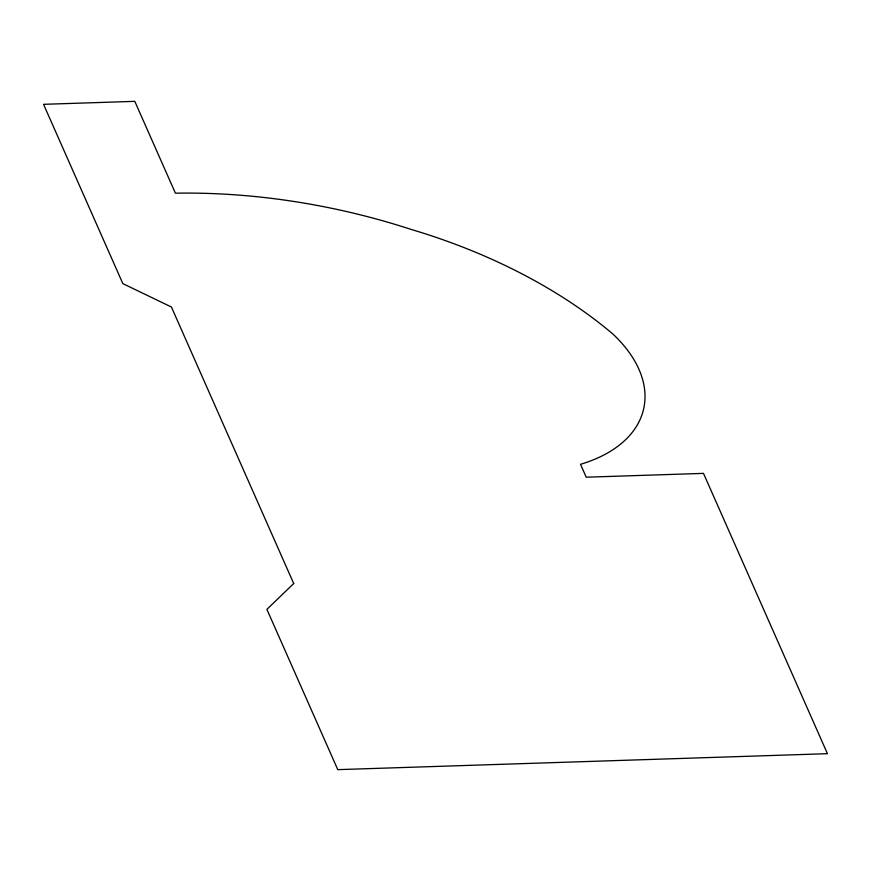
<?xml version="1.0" encoding="UTF-8"?>
<svg xmlns="http://www.w3.org/2000/svg" width="871" height="871" viewBox="0 0 871 871"><rect width="100%" height="100%" fill="white"/><g stroke="black" fill="none" stroke-linecap="round" stroke-linejoin="round"><path stroke-width="1.31" d="M293.712 583.548L266.896 609.373L337.774 769.648L827.45 753.687L703.485 473.378L586.227 477.199L580.522 464.308A158.065 93.578 12.7 0 0 613.032 334.148A400.235 236.945 12.7 0 0 411.678 229.596A442.882 262.193 12.7 0 0 175.409 193.177L134.798 101.352L43.55 104.324L122.844 283.63L171.413 307.006L293.712 583.548"/></g></svg>
